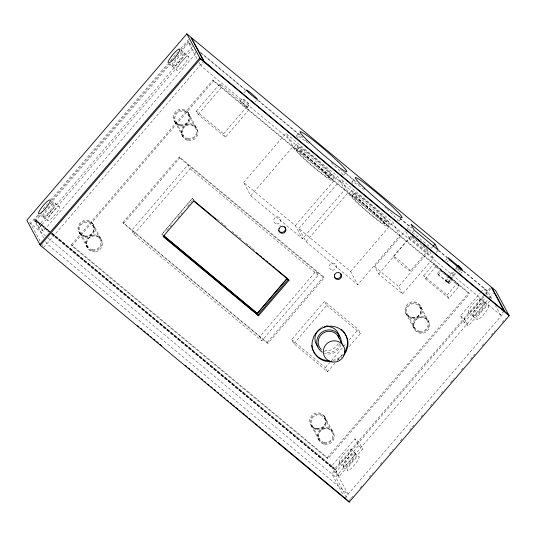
<?xml version="1.0" encoding="UTF-8"?>
<svg xmlns="http://www.w3.org/2000/svg" width="536" height="536" viewBox="0 0 536 536"><rect width="100%" height="100%" fill="white"/><g stroke="black" fill="none" stroke-linecap="round" stroke-linejoin="round"><path stroke-width="0.4" stroke-dasharray="2.68 2.01" d="M37.708 215.177L30.612 223.438L40.455 241.723M43.155 208.839L47.51 203.767M50.773 199.962L167.259 64.293M170.528 60.488L175.969 54.149M176.518 53.513L177.604 52.247M180.867 48.441L188.491 39.563M39.235 215.03L35.416 219.472L35.966 220.49L49.701 231.907L40.053 223.887L35.497 221.04L41.962 213.509M51.764 200.437L168.894 64.019M180.88 50.056L188.967 40.636M50.129 203.995L170.535 63.764M180.337 52.34L188.511 42.826L187.962 41.808L191.178 44.481M195.7 53.633L43.235 231.21L39.584 224.43L192.598 46.223L188.511 42.826L197.114 58.799M43.235 231.21L39.148 227.813L192.163 49.607L196.25 52.997M43.604 247.572L203.66 61.158M501.046 315.416L200.92 65.868L203.432 62.94M71.342 244.838L212.906 79.965L468.859 292.777L469.442 293.862L327.878 458.736L71.924 245.924L71.342 244.838L327.295 457.65L327.878 458.736M71.924 245.924L213.489 81.05L212.906 79.965M196.33 111.153L219.794 83.824L247.029 106.463L248.858 109.853L225.388 137.189L198.153 114.543L196.33 111.153L223.559 133.799L225.388 137.189M198.153 114.543L221.623 87.207L219.794 83.824M122.925 222.453L179.245 156.854L323.59 276.871L324.173 277.956L267.853 343.556L123.508 223.539L122.925 222.453L267.27 342.471L267.853 343.556M123.508 223.539L179.828 157.939L179.245 156.854M243.981 92.882L246.493 89.954M240.188 101.17L242.533 98.443M133.833 234.333L190.153 168.733L188.002 164.733L131.675 230.333L133.833 234.333L261.836 340.762L318.156 275.162L316.005 271.162L259.679 336.762L261.836 340.762M223.559 133.799L247.029 106.463M247.27 107.314A4.697 0.369 40.6 0 0 242.352 102.631A4.697 0.369 40.6 0 0 241.562 102.785A4.697 0.369 40.6 0 0 247.27 107.314L249.615 104.58A4.697 0.369 40.6 0 0 244.697 99.897A4.697 0.369 40.6 0 0 243.907 100.051A4.697 0.369 40.6 0 0 249.615 104.58M255.384 101.746L256.389 100.574M192.27 198.447L161.906 234.252L192.27 198.447L193.55 199.513M166.991 230.534L172.404 224.122M177.892 217.844L182.213 212.698M187.694 206.42L193.107 200.008M243.612 182.521L285.856 133.323L337.606 176.351L344.722 189.563L302.478 238.761L250.734 195.74L243.612 182.521L295.363 225.549L302.478 238.761M296.73 135.722L300.247 131.621M250.734 195.74L292.978 146.542L285.856 133.323M293.775 147.467L296.12 144.733M296.776 150.067L299.122 147.333M328.93 177.945A21.319 1.662 40.6 0 0 306.612 156.686A21.319 1.662 40.6 0 0 303.014 157.39A21.319 1.662 40.6 0 0 328.93 177.945L331.275 175.212A21.319 1.662 40.6 0 0 308.957 153.953A21.319 1.662 40.6 0 0 305.359 154.656A21.319 1.662 40.6 0 0 331.275 175.212M331.925 180.545A25.293 1.977 40.6 0 0 305.453 155.319A25.293 1.977 40.6 0 0 301.178 156.157A25.293 1.977 40.6 0 0 331.925 180.545L334.276 177.811A25.293 1.977 40.6 0 0 307.798 152.586A25.293 1.977 40.6 0 0 303.523 153.423A25.293 1.977 40.6 0 0 334.276 177.811M295.363 225.549L337.606 176.351M343.556 175.305L346.578 171.788M298.9 228.49L341.144 179.292L392.888 222.319L400.01 235.532L357.767 284.73L306.016 241.709L298.9 228.49L350.645 271.518L357.767 284.73M352.018 181.691L355.536 177.59M306.016 241.709L348.259 192.511L341.144 179.292M349.063 193.436L351.408 190.702M352.058 196.035L354.41 193.302M267.27 342.471L323.59 276.871M384.218 223.914A21.319 1.662 40.6 0 0 361.901 202.655A21.319 1.662 40.6 0 0 358.296 203.358A21.319 1.662 40.6 0 0 384.218 223.914L386.563 221.18A21.319 1.662 40.6 0 0 364.245 199.921A21.319 1.662 40.6 0 0 360.648 200.625A21.319 1.662 40.6 0 0 386.563 221.18M387.213 226.514A25.293 1.977 40.6 0 0 360.735 201.288A25.293 1.977 40.6 0 0 356.467 202.126A25.293 1.977 40.6 0 0 387.213 226.514L389.558 223.78A25.293 1.977 40.6 0 0 363.086 198.555A25.293 1.977 40.6 0 0 358.812 199.392A25.293 1.977 40.6 0 0 389.558 223.78M335.141 362.959L327.596 371.743L293.829 343.663L291.638 339.596L324.494 301.326L358.262 329.406L360.453 333.472L349.144 346.651M350.645 271.518L392.888 222.319M293.829 343.663L326.685 305.393L324.494 301.326M398.844 221.274L401.866 217.763M429.745 251.397L433.363 258.118L402.623 293.922L378.657 273.997L374.677 266.606L405.417 230.802M408.244 229.663L407.534 228.343L410.047 225.415M412.251 232.55L414.261 230.205M393.431 256.375L410.563 236.423M378.657 273.997L409.397 238.192L405.779 231.472M327.596 371.743L325.406 367.676L330.792 361.398M331.335 360.775L346.417 343.208M349.11 340.072L358.262 329.406M410.328 271.022A11.202 0.878 40.6 0 0 398.596 259.853A11.202 0.878 40.6 0 0 396.707 260.221A11.202 0.878 40.6 0 0 410.328 271.022L427.46 251.069A11.202 0.878 40.6 0 0 415.728 239.9A11.202 0.878 40.6 0 0 413.839 240.269A11.202 0.878 40.6 0 0 427.46 251.069M402.623 293.922L398.643 286.532L429.39 250.727M432.505 247.096L431.5 248.269L407.534 228.343M337.291 360.447L343.214 353.546M436.217 252.476L438.234 250.131M423.661 275.645L433.986 263.618L457.409 283.095L459.124 286.284L448.8 298.311L425.376 278.834L423.661 275.645L447.084 295.122L448.8 298.311M425.376 278.834L435.701 266.807L433.986 263.618M445.63 260.583L447.64 258.238M437.389 273.447L440.679 269.621L451.573 278.68L452.304 280.033L449.014 283.859L438.12 274.8L437.389 273.447L448.284 282.505L449.014 283.859M447.225 262.03L448.237 260.858M438.12 274.8L441.409 270.975L440.679 269.621M455.701 273.461L447.781 282.68L445.872 281.099L445.436 280.281L453.356 271.062M455.466 268.596L457.054 266.754M445.872 281.099L455.379 270.03M455.908 269.414L458.019 266.955M447.781 282.68L447.339 281.869L455.265 272.643M457.375 270.184L459.486 267.725M458.34 270.385L459.922 268.536M448.284 282.505L451.573 278.68M448.431 282.774L451.714 278.948M459.245 271.906L460.25 270.734M460.846 273.353L461.851 272.181M447.084 295.122L457.409 283.095M327.295 457.65L468.859 292.777M331.462 466.186L335.114 472.966L339.201 476.363L362.664 449.027L359.02 442.247L354.933 438.85L330.993 466.735L50.33 232.463M489.609 301.178L468.276 326.029L464.189 322.632L460.538 315.851L480.276 292.87M480.805 292.247L484.008 288.522L487.66 295.303L492.289 299.148M339.201 476.363L335 468.565L484.879 294.009M485.415 293.386L491.063 286.8M483.827 296.89L331.831 473.891L343.248 495.097M485.958 294.405L491.613 287.819M335.114 472.966L358.584 445.63L354.933 438.85M464.189 322.632L485.522 297.781M346.665 497.535L335.643 477.06L487.532 300.16M489.71 297.627L493.522 293.185M504.021 310.867L500.503 314.96L495.552 305.768M344.822 498.024L503.786 312.877M349.177 500.557L350.812 498.654M351.355 498.024L352.99 496.122M360.065 487.874L363.334 484.075M369.324 477.1L373.13 472.658M380.212 464.417L383.475 460.612M389.464 453.637L393.277 449.202M400.352 440.954L403.072 437.785M409.605 430.18L411.782 427.641M412.331 427.011L413.96 425.108M421.041 416.861L424.304 413.062M430.294 406.087L434.106 401.645M441.182 393.404L444.451 389.598M450.441 382.624L454.247 378.188M461.329 369.94L462.957 368.044M470.581 359.167L472.759 356.628M473.301 355.991L474.936 354.095M482.011 345.847L485.281 342.048M491.271 335.074L495.076 330.632M502.158 322.391L505.421 318.585M200.176 51.965L245.18 89.385M258.68 100.607L302.398 136.955M345.472 172.773L356.4 181.858M400.117 218.206L411.688 227.827M438.689 250.279L447.687 257.762M463.761 271.122L487.546 290.901L491.747 298.699M200.96 53.178L245.347 90.081M257.568 100.245L302.599 137.685M305.172 139.829L307.101 141.43M340.554 169.242L342.484 170.85M343.127 171.386L359.85 185.289M399.735 218.454L411.32 228.081M438.334 250.547L447.339 258.03M463.426 271.404L488.095 291.919M411.728 236.048L416.774 240.242M422.448 244.959L425.604 247.578M426.234 248.108L428.753 250.205M409.397 238.192L433.363 258.118M181.108 50.257L183.654 52.367A9.032 1.789 -50.3 0 1 175.641 64.086A9.032 1.789 -50.3 0 1 174.059 61.151A9.032 1.789 -50.3 0 1 183.654 52.367M184.471 53.051A9.032 1.789 -50.3 0 1 176.458 64.762A9.032 1.789 -50.3 0 1 174.877 61.828A9.032 1.789 -50.3 0 1 184.471 53.051L188.558 56.448A9.032 1.789 -50.3 0 1 180.545 68.159A9.032 1.789 -50.3 0 1 178.964 65.225A9.032 1.789 -50.3 0 1 188.558 56.448M479.968 298.746A9.032 1.789 -50.3 0 1 471.955 310.465A9.032 1.789 -50.3 0 1 470.373 307.523A9.032 1.789 -50.3 0 1 479.968 298.746L484.048 302.143A9.032 1.789 -50.3 0 1 476.042 313.855A9.032 1.789 -50.3 0 1 474.461 310.92A9.032 1.789 -50.3 0 1 484.048 302.143M484.866 302.82A9.032 1.789 -50.3 0 1 476.859 314.538A9.032 1.789 -50.3 0 1 475.278 311.604A9.032 1.789 -50.3 0 1 484.866 302.82L488.685 305.989A9.032 1.789 -50.3 0 1 480.671 317.707A9.032 1.789 -50.3 0 1 479.09 314.773A9.032 1.789 -50.3 0 1 488.685 305.989M213.489 81.05L469.442 293.862M441.409 270.975L452.304 280.033M435.701 266.807L459.124 286.284M445.436 280.281L447.339 281.869M169.376 63.925L171.915 66.035M172.733 66.712L176.82 70.109M468.23 312.408L472.317 315.805M473.134 316.488L476.946 319.657M460.538 315.851L464.625 319.248M374.677 266.606L398.643 286.532M179.828 157.939L324.173 277.956M190.153 168.733L318.156 275.162M326.685 305.393L360.453 333.472M217.221 219.19L220.417 221.85M221.06 222.386L223.619 224.51M224.256 225.046L226.815 227.17M231.934 231.425L241.528 239.404M246.004 243.13L248.563 245.26M249.207 245.79L251.766 247.92M252.402 248.449L254.962 250.58M192.417 198.722L193.697 199.781M291.638 339.596L325.406 367.676M161.758 233.984L163.038 235.043M358.584 445.63L362.664 449.027M55.396 203.379A9.032 1.789 -50.3 0 1 47.382 215.097A9.032 1.789 -50.3 0 1 45.801 212.162A9.032 1.789 -50.3 0 1 55.396 203.379L59.476 206.775A9.032 1.789 -50.3 0 1 51.469 218.494A9.032 1.789 -50.3 0 1 49.888 215.559A9.032 1.789 -50.3 0 1 59.476 206.775M350.892 449.074A9.032 1.789 -50.3 0 1 342.879 460.793A9.032 1.789 -50.3 0 1 341.298 457.858A9.032 1.789 -50.3 0 1 350.892 449.074L354.973 452.471A9.032 1.789 -50.3 0 1 346.966 464.189A9.032 1.789 -50.3 0 1 345.385 461.255A9.032 1.789 -50.3 0 1 354.973 452.471M51.563 201.134L54.109 203.245A9.032 1.789 -50.3 0 1 46.096 214.963A9.032 1.789 -50.3 0 1 44.515 212.028A9.032 1.789 -50.3 0 1 54.109 203.245M355.321 453.697A9.032 1.789 -50.3 0 1 347.315 465.416A9.032 1.789 -50.3 0 1 345.733 462.481A9.032 1.789 -50.3 0 1 355.321 453.697L359.133 456.866A9.032 1.789 -50.3 0 1 351.127 468.585A9.032 1.789 -50.3 0 1 349.546 465.65A9.032 1.789 -50.3 0 1 359.133 456.866M43.657 217.047L47.744 220.443M339.154 462.742L343.241 466.139M40.468 215.325L42.371 216.913M343.589 467.365L347.402 470.534M52.133 233.368L335 468.565M50.344 232.443L335.549 469.583M48.702 231.921L33.895 219.613L43.744 237.897M51.275 234.065L335.114 470.065M34.954 220.584L39.584 224.43M29.339 222.386L45.419 235.746M47.992 237.89L335.643 477.06M52.106 233.401L334.531 469.114L348.105 494.192L46.893 243.746L45.707 241.548M464.076 318.237L468.276 326.029M420.572 306.364A8.134 7.946 -28.3 0 1 412.298 317.687A8.134 7.946 -28.3 0 1 406.643 305.138A8.134 7.946 -28.3 0 1 420.572 306.364L429.001 322.022A8.134 7.946 -28.3 0 1 420.733 333.345A8.134 7.946 -28.3 0 1 415.072 320.796A8.134 7.946 -28.3 0 1 429.001 322.022M419.661 306.639L426.964 320.193M407.775 314.853L415.078 328.414M405.772 313.098L414.201 328.756M199.017 62.337L200.92 65.868M188.143 112.446L196.578 128.104M187.948 113.98L195.251 127.535M176.063 122.195L183.359 135.749M174.77 121.692L183.205 137.35M324.461 416.217L332.89 431.875M324.267 417.745L331.563 431.306M312.374 425.966L319.677 439.52M311.088 425.463L319.516 441.121M92.748 223.559L101.177 239.21M92.554 225.087L99.85 238.641M80.661 233.301L87.964 246.862M79.375 232.798L87.804 248.456M35.497 221.04L39.148 227.813M42.029 244.644L42.82 246.104M338.149 343.596A12.288 12.006 -28.3 0 1 324.856 350.464M339.563 343.743A10.841 10.593 -28.3 0 1 324.28 351.636M340.802 344.748A12.288 12.006 -28.3 0 1 324.38 353.231M352.634 183.446A30.713 2.399 40.6 0 1 365.498 190.682M384.687 206.976A30.713 2.399 40.6 0 1 386.51 208.645M387.106 209.194A30.713 2.399 40.6 0 1 398.328 221.026M297.795 138.054A30.713 2.399 40.6 0 1 309.52 144.171M331.228 162.676A30.713 2.399 40.6 0 1 343.04 175.058M341.995 356.929A18.07 17.655 -28.3 0 1 340.775 357.934M339.489 358.825A18.07 17.655 -28.3 0 1 334.451 361.036M343.127 354.296A18.07 17.655 -28.3 0 1 332.394 360.433M320.729 327.663A18.07 17.655 -28.3 0 1 322.853 326.618M325.855 325.674A18.07 17.655 -28.3 0 1 328.179 325.305M279.832 225.971A3.611 3.531 -28.3 0 1 280.67 225.535M95.086 251.786L92.983 251.706A8.134 7.946 -28.3 0 1 88.36 238.741A8.134 7.946 -28.3 0 1 102.128 241.059L102.557 243.089A8.134 7.946 -28.3 0 1 95.086 251.786M49.56 231.23L35.416 219.472L49.54 231.257M180.498 125.96A8.134 7.946 -28.3 0 0 189.644 115.307A8.134 7.946 -28.3 0 0 175.882 112.989A8.134 7.946 -28.3 0 0 180.498 125.96M187.962 138.643A7.229 7.062 -28.3 0 0 196.096 129.169A7.229 7.062 -28.3 0 0 183.861 127.112A7.229 7.062 -28.3 0 0 187.962 138.643M324.28 442.408A7.229 7.062 -28.3 0 0 332.407 432.941A7.229 7.062 -28.3 0 0 320.173 430.884A7.229 7.062 -28.3 0 0 324.28 442.408M92.567 249.749A7.229 7.062 -28.3 0 0 100.694 240.282A7.229 7.062 -28.3 0 0 88.46 238.219A7.229 7.062 -28.3 0 0 92.567 249.749M419.675 331.302A7.229 7.062 -28.3 0 0 427.808 321.835A7.229 7.062 -28.3 0 0 415.574 319.778A7.229 7.062 -28.3 0 0 419.675 331.302M85.097 237.066A8.134 7.946 -28.3 0 0 94.242 226.413A8.134 7.946 -28.3 0 0 80.48 224.102A8.134 7.946 -28.3 0 0 85.097 237.066M92.4 250.627A8.134 7.946 -28.3 0 0 101.545 239.974A8.134 7.946 -28.3 0 0 87.777 237.656A8.134 7.946 -28.3 0 0 92.4 250.627M188.377 140.6A8.134 7.946 -28.3 0 0 197.529 129.946A8.134 7.946 -28.3 0 0 183.761 127.628A8.134 7.946 -28.3 0 0 188.377 140.6M420.144 332.26A8.134 7.946 -28.3 0 0 428.418 320.937A8.134 7.946 -28.3 0 0 414.489 319.711A8.134 7.946 -28.3 0 0 420.144 332.26M324.113 443.285A8.134 7.946 -28.3 0 0 333.258 432.632A8.134 7.946 -28.3 0 0 319.49 430.314A8.134 7.946 -28.3 0 0 324.113 443.285M316.977 428.854A7.229 7.062 -28.3 0 0 325.111 419.387A7.229 7.062 -28.3 0 0 312.877 417.33A7.229 7.062 -28.3 0 0 316.977 428.854M187.794 139.514A8.134 7.946 -28.3 0 0 196.94 128.861A8.134 7.946 -28.3 0 0 183.178 126.55A8.134 7.946 -28.3 0 0 187.794 139.514M324.695 444.371A8.134 7.946 -28.3 0 0 333.841 433.718A8.134 7.946 -28.3 0 0 320.072 431.4A8.134 7.946 -28.3 0 0 324.695 444.371M180.666 125.082A7.229 7.062 -28.3 0 0 188.793 115.615A7.229 7.062 -28.3 0 0 176.558 113.558A7.229 7.062 -28.3 0 0 180.666 125.082M412.847 318.706A8.134 7.946 -28.3 0 0 421.122 307.383A8.134 7.946 -28.3 0 0 407.193 306.156A8.134 7.946 -28.3 0 0 412.847 318.706M316.81 429.731A8.134 7.946 -28.3 0 0 325.955 419.078A8.134 7.946 -28.3 0 0 312.193 416.76A8.134 7.946 -28.3 0 0 316.81 429.731M412.378 317.748A7.229 7.062 -28.3 0 0 420.505 308.28A7.229 7.062 -28.3 0 0 408.271 306.217A7.229 7.062 -28.3 0 0 412.378 317.748M85.264 236.195A7.229 7.062 -28.3 0 0 93.398 226.721A7.229 7.062 -28.3 0 0 81.157 224.664A7.229 7.062 -28.3 0 0 85.264 236.195M276.623 223.887A3.611 3.531 -28.3 0 0 280.69 219.157A3.611 3.531 -28.3 0 0 274.566 218.125A3.611 3.531 -28.3 0 0 276.623 223.887M332.179 270.084A3.611 3.531 -28.3 0 0 336.246 265.353A3.611 3.531 -28.3 0 0 330.129 264.322A3.611 3.531 -28.3 0 0 332.179 270.084M179.949 124.942A8.134 7.946 -28.3 0 0 189.094 114.289A8.134 7.946 -28.3 0 0 175.332 111.977A8.134 7.946 -28.3 0 0 179.949 124.942M316.267 428.713A8.134 7.946 -28.3 0 0 325.412 418.06A8.134 7.946 -28.3 0 0 311.644 415.742A8.134 7.946 -28.3 0 0 316.267 428.713M84.554 236.048A8.134 7.946 -28.3 0 0 93.7 225.401A8.134 7.946 -28.3 0 0 79.931 223.083A8.134 7.946 -28.3 0 0 84.554 236.048"/><path stroke-width="0.8" d="M203.66 61.158L190.669 37.031L186.856 33.862L26.8 220.269L40.3 245.347L349.144 502.138L509.2 315.731L495.7 290.653L491.881 287.484L504.878 311.61M39.791 244.403L199.848 57.989L508.691 314.779M40.3 245.347L200.357 58.94L186.856 33.862M287.189 278.613L257.226 313.506L287.048 278.338M288.428 279.263L257.957 314.867L258.466 315.811L288.978 280.281L288.469 279.33M433.008 246.513L435.018 244.168L411.052 224.242L414.261 230.205L438.234 250.131L435.018 244.168M344.836 351.67L345.908 350.41M457.054 266.754L458.106 265.521L460.451 267.92L458.106 265.521M460.759 270.144L461.764 268.971L448.143 257.655L449.242 259.685L462.856 271.008L461.764 268.971M204.417 61.794L210.588 66.893L211.097 67.844L509.2 315.731M200.357 58.94L211.097 67.844M193.751 200.538L216.175 219.224M256.489 252.711L258.399 254.332M259.692 255.37L261.595 256.992M262.895 258.03L264.797 259.652M266.077 260.717L268.013 262.292M269.219 263.29L271.196 264.972M272.476 266.037L274.392 267.632M275.671 268.697L287.825 278.8M288.978 280.281L193.657 201.027L163.145 236.557L258.466 315.811M163.681 235.579L257.079 313.238M163.185 235.317L257.226 313.506M163.272 236.142L257.923 314.8M137.571 325.7L138.864 326.772M140.794 328.38L142.08 329.446M144.01 331.054L145.296 332.126M147.226 333.727L148.519 334.799M150.449 336.407L151.735 337.479M153.665 339.08L154.951 340.152M156.881 341.754L158.174 342.826M160.103 344.434L161.39 345.506M185.201 365.304L186.488 366.376M188.417 367.977L189.71 369.049M191.64 370.657L192.927 371.723M194.856 373.331L196.143 374.403M198.072 376.004L199.365 377.076M201.295 378.684L202.581 379.756M204.511 381.357L205.797 382.429M207.727 384.031L209.02 385.103M210.95 386.711L212.236 387.783M214.166 389.384L215.452 390.456M217.382 392.064L218.668 393.129M220.604 394.737L221.891 395.809M223.82 397.411L225.107 398.483M227.036 400.091L228.323 401.156M230.259 402.764L231.545 403.836M232.832 404.908L234.761 406.509M236.048 407.581L237.977 409.189M239.264 410.254L241.2 411.862M242.486 412.934L244.416 414.536M245.702 415.608L247.632 417.216M248.918 418.281L250.855 419.889M252.141 420.961L254.071 422.562M255.357 423.634L257.287 425.242M258.573 426.314L260.509 427.916M261.796 428.988L263.725 430.589M265.012 431.661L266.941 433.269M268.228 434.341L270.164 435.942M271.45 437.014L273.38 438.622M274.666 439.688L276.596 441.296M277.882 442.368L348.635 501.193L349.144 502.138M504.021 310.867L491.063 286.8L191.486 37.708L204.933 62.739M208.611 65.178L209.12 66.129M203.935 61.385L204.444 62.337M337.881 335.797L342.986 345.285M327.027 326.504A12.288 12.006 -28.3 0 1 339.248 336.662M318.022 346.779A12.288 12.006 -28.3 0 1 320.26 328.729M323.871 327.007A12.288 12.006 -28.3 0 1 325.446 326.652M321.406 349.7A10.841 10.593 -28.3 0 1 323.188 333.077A10.841 10.593 -28.3 0 1 339.147 338.25M322.263 352.172A12.288 12.006 -28.3 0 1 323.463 331.288A12.288 12.006 -28.3 0 1 341.171 342.41M343.643 355.247A18.07 17.655 -28.3 0 0 346.216 351.321L347.683 346.893A18.07 17.655 -28.3 0 0 335.65 326.967A18.07 17.655 -28.3 0 0 313.835 336.521L312.361 340.95A18.07 17.655 -28.3 0 0 331.355 361.592M341.244 329.305A18.07 17.655 -28.3 0 1 347.174 345.948L345.7 350.37A18.07 17.655 -28.3 0 1 344.548 352.413M329.278 360.721A18.07 17.655 -28.3 0 1 312.816 349.861M312.542 349.15A18.07 17.655 -28.3 0 1 311.657 345.398M284.824 226.808A3.611 3.531 -28.3 0 1 285.387 229.455L285.092 230.339A3.611 3.531 -28.3 0 1 278.459 230.098M340.809 273.822A3.611 3.531 -28.3 0 1 340.943 275.651L340.655 276.536A3.611 3.531 -28.3 0 1 334.444 277.112M279.129 228.329L278.834 229.214A3.611 3.531 -28.3 0 0 285.601 231.291L285.896 230.406A3.611 3.531 -28.3 0 0 279.129 228.329M334.685 274.526L334.39 275.41A3.611 3.531 -28.3 0 0 341.164 277.487L341.459 276.603A3.611 3.531 -28.3 0 0 334.685 274.526M332.059 361.941A10.841 10.593 -28.3 0 0 344.259 347.743A10.841 10.593 -28.3 0 0 325.901 344.655A10.841 10.593 -28.3 0 0 332.059 361.941M171.828 60.916A9.032 1.789 -50.3 0 0 179.841 49.198A9.032 1.789 -50.3 0 0 170.247 57.982A9.032 1.789 -50.3 0 0 171.828 60.916M42.284 211.794A9.032 1.789 -50.3 0 0 50.297 200.075A9.032 1.789 -50.3 0 0 40.703 208.859A9.032 1.789 -50.3 0 0 42.284 211.794M248.61 92.433A7.229 0.563 40.6 0 0 257.394 99.401A7.229 0.563 40.6 0 0 249.83 92.199A7.229 0.563 40.6 0 0 248.61 92.433M309.239 142.174A30.713 2.399 40.6 0 0 346.578 171.788A30.713 2.399 40.6 0 0 314.424 141.162A30.713 2.399 40.6 0 0 309.239 142.174M364.527 188.143A30.713 2.399 40.6 0 0 401.866 217.763A30.713 2.399 40.6 0 0 369.713 187.131A30.713 2.399 40.6 0 0 364.527 188.143"/></g></svg>
